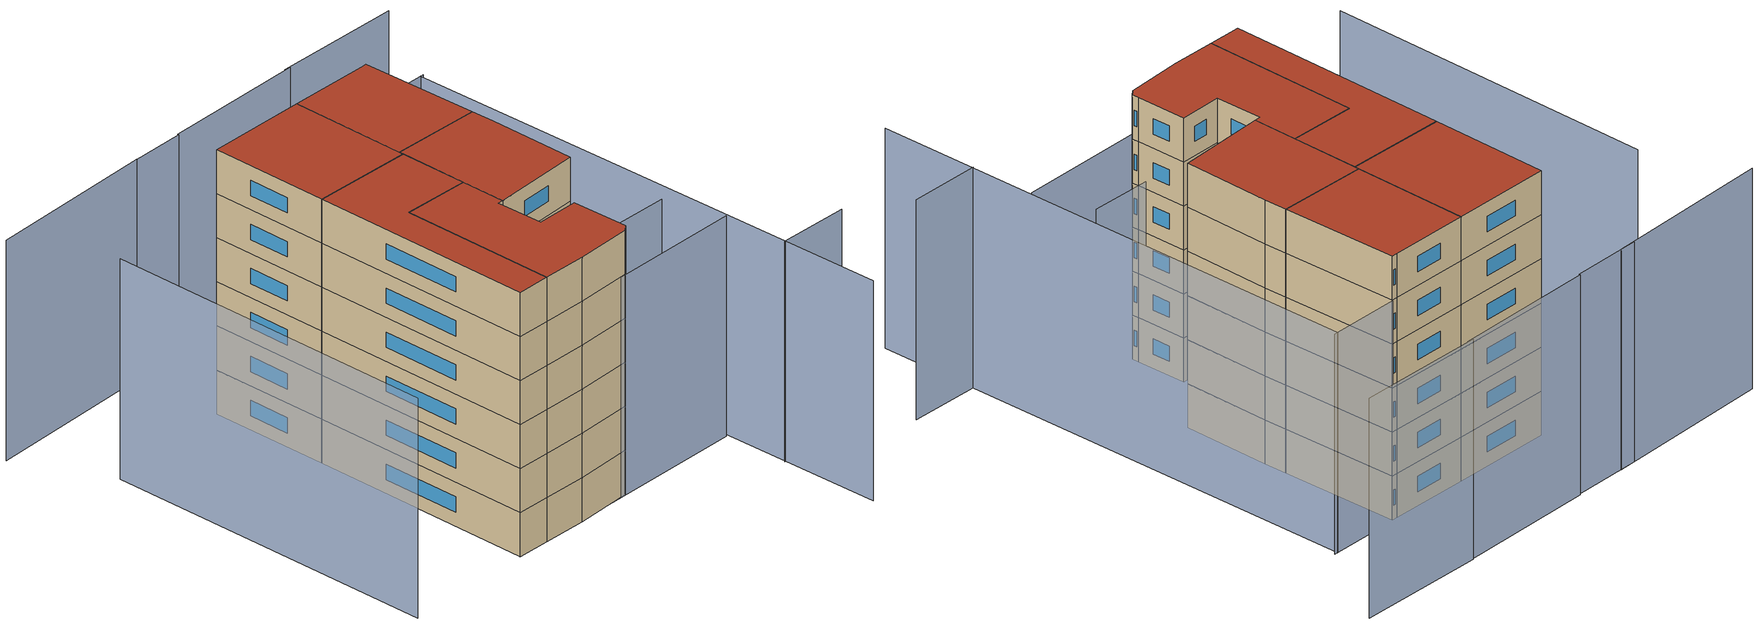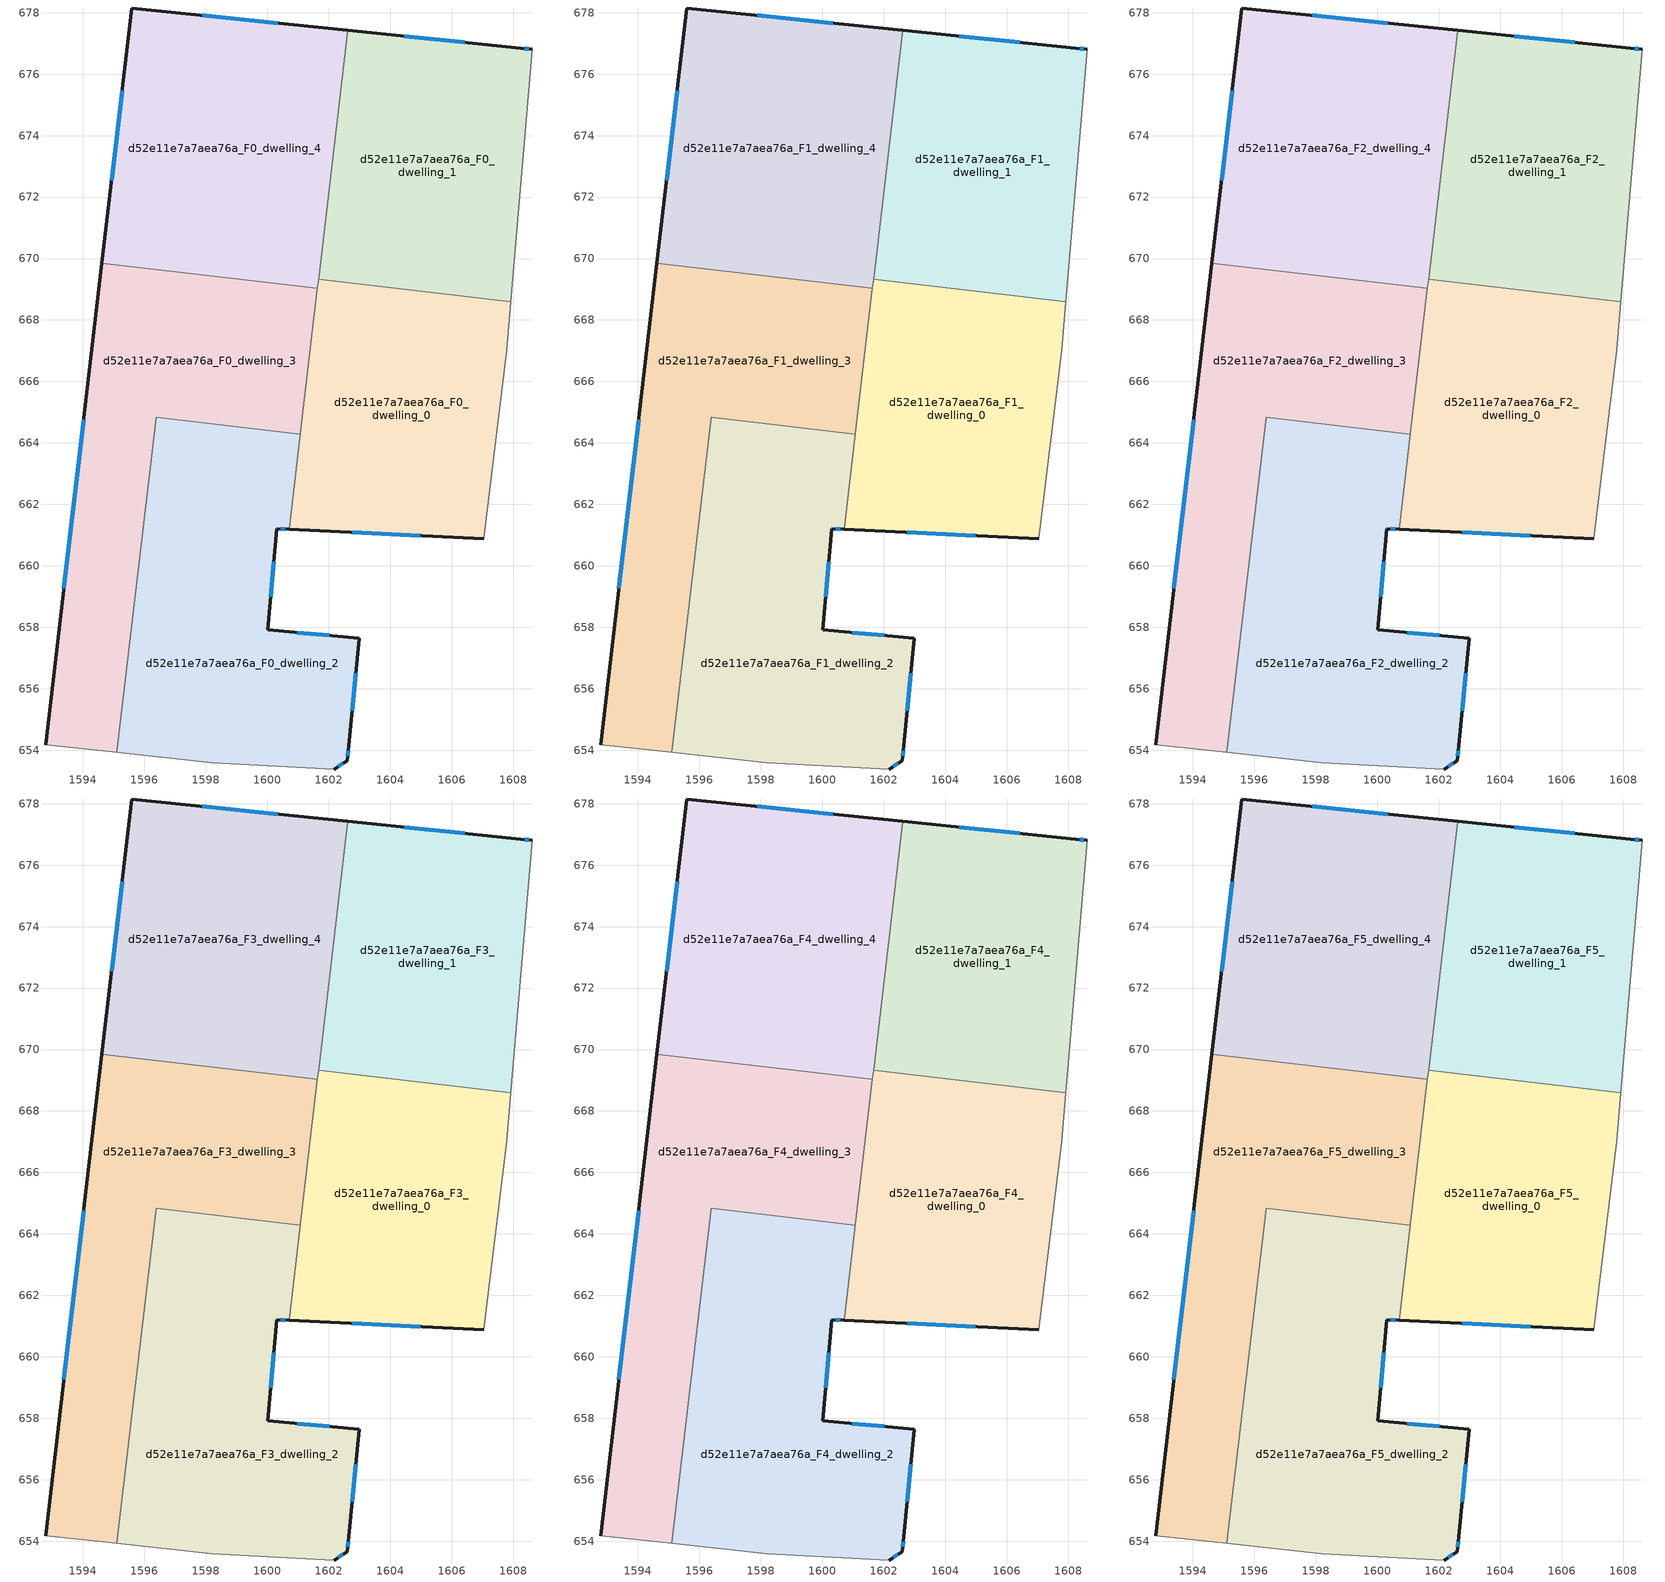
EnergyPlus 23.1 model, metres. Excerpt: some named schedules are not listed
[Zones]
d52e11e7a7aea76a_F0_dwelling_0
 floor ground (EU_floor_Construction): 1607.93,668.6 1607.79,667.01 1607.04,660.88 1600.71,661.19 1601.67,669.33 z0
 wall outside (EU_wall_Construction): 1600.71,661.19 1607.04,660.88 z0:3
 wall to d52e11e7a7aea76a_F0_dwelling_1 (EU_wall_Construction): 1607.93,668.6 1601.67,669.33 z0:3
 wall adiabatic (EU_wall_Construction): 1607.04,660.88 1607.79,667.01 1607.93,668.6 z0:3
 wall to d52e11e7a7aea76a_F0_dwelling_3 (EU_wall_Construction): 1601.63,669.03 1601.08,664.29 z0:3
 wall to d52e11e7a7aea76a_F0_dwelling_2 (EU_wall_Construction): 1601.08,664.29 1600.71,661.19 z0:3
 wall to d52e11e7a7aea76a_F0_dwelling_4 (EU_wall_Construction): 1601.67,669.33 1601.63,669.03 z0:3
 window (EU_Window_Construction): 1602.77,661.09 1604.98,660.98 z0.98:2.02
d52e11e7a7aea76a_F0_dwelling_1
 floor ground (EU_floor_Construction): 1608.63,676.82 1607.93,668.6 1601.67,669.33 1602.62,677.43 1608.25,676.84 z0
 wall outside (EU_wall_Construction): 1608.63,676.82 1608.25,676.84 1602.62,677.43 z0:3
 wall adiabatic (EU_wall_Construction): 1607.93,668.6 1608.63,676.82 z0:3
 wall to d52e11e7a7aea76a_F0_dwelling_4 (EU_wall_Construction): 1602.62,677.43 1601.67,669.33 z0:3
 window (EU_Window_Construction): 1606.42,677.03 1604.45,677.24 / 1608.51,676.82 1608.38,676.84 z0.98:2.02
d52e11e7a7aea76a_F0_dwelling_2
 floor ground (EU_floor_Construction): 1601.08,664.29 1600.71,661.19 1600.31,661.21 1600.01,657.92 1602.99,657.64 1602.65,654.14 1602.6,653.66 1602.17,653.38 1598.19,653.59 1595.11,653.92 1596.39,664.84 z0
 wall outside (EU_wall_Construction): 1602.17,653.38 1602.6,653.66 1602.65,654.14 1602.99,657.64 1600.01,657.92 1600.31,661.21 1600.71,661.19 z0:3
 wall adiabatic (EU_wall_Construction): 1595.11,653.92 1598.19,653.59 1602.17,653.38 z0:3
 wall to d52e11e7a7aea76a_F0_dwelling_3 (EU_wall_Construction): 1601.08,664.29 1596.39,664.84 1595.11,653.92 z0:3
 window (EU_Window_Construction): 1600.11,658.98 1600.21,660.14 / 1602.02,657.73 1600.98,657.83 / 1602.76,655.28 1602.88,656.51 / 1602.62,653.81 1602.64,653.99 / 1602.31,653.47 1602.46,653.57 / 1600.44,661.2 1600.58,661.19 z0.98:2.02
d52e11e7a7aea76a_F0_dwelling_3
 floor ground (EU_floor_Construction): 1601.63,669.03 1601.08,664.29 1596.39,664.84 1595.11,653.92 1592.78,654.18 1594.62,669.85 z0
 wall outside (EU_wall_Construction): 1594.62,669.85 1592.78,654.18 z0:3
 wall adiabatic (EU_wall_Construction): 1592.78,654.18 1595.11,653.92 z0:3
 wall to d52e11e7a7aea76a_F0_dwelling_4 (EU_wall_Construction): 1601.63,669.03 1594.62,669.85 z0:3
 window (EU_Window_Construction): 1594.02,664.75 1593.38,659.27 z0.98:2.02
d52e11e7a7aea76a_F0_dwelling_4
 floor ground (EU_floor_Construction): 1602.62,677.43 1601.63,669.03 1594.62,669.85 1595.59,678.16 z0
 wall outside (EU_wall_Construction): 1602.62,677.43 1595.59,678.16 1594.62,669.85 z0:3
 window (EU_Window_Construction): 1595.28,675.45 1594.94,672.55 / 1600.33,677.66 1597.88,677.92 z0.98:2.02
d52e11e7a7aea76a_F1_dwelling_0
 floor to d52e11e7a7aea76a_F0_dwelling_0 (EU_floor_Construction): 1607.93,668.6 1607.79,667.01 1607.04,660.88 1600.71,661.19 1601.67,669.33 z3
 wall outside (EU_wall_Construction): 1600.71,661.19 1607.04,660.88 z3:6
 wall to d52e11e7a7aea76a_F1_dwelling_1 (EU_wall_Construction): 1607.93,668.6 1601.67,669.33 z3:6
 wall adiabatic (EU_wall_Construction): 1607.04,660.88 1607.79,667.01 1607.93,668.6 z3:6
 wall to d52e11e7a7aea76a_F1_dwelling_3 (EU_wall_Construction): 1601.63,669.03 1601.08,664.29 z3:6
 wall to d52e11e7a7aea76a_F1_dwelling_2 (EU_wall_Construction): 1601.08,664.29 1600.71,661.19 z3:6
 wall to d52e11e7a7aea76a_F1_dwelling_4 (EU_wall_Construction): 1601.67,669.33 1601.63,669.03 z3:6
 window (EU_Window_Construction): 1602.77,661.09 1604.98,660.98 z3.98:5.02
d52e11e7a7aea76a_F1_dwelling_1
 floor to d52e11e7a7aea76a_F0_dwelling_1 (EU_floor_Construction): 1608.63,676.82 1607.93,668.6 1601.67,669.33 1602.62,677.43 1608.25,676.84 z3
 wall outside (EU_wall_Construction): 1608.63,676.82 1608.25,676.84 1602.62,677.43 z3:6
 wall adiabatic (EU_wall_Construction): 1607.93,668.6 1608.63,676.82 z3:6
 wall to d52e11e7a7aea76a_F1_dwelling_4 (EU_wall_Construction): 1602.62,677.43 1601.67,669.33 z3:6
 window (EU_Window_Construction): 1606.42,677.03 1604.45,677.24 / 1608.51,676.82 1608.38,676.84 z3.98:5.02
d52e11e7a7aea76a_F1_dwelling_2
 floor to d52e11e7a7aea76a_F0_dwelling_2 (EU_floor_Construction): 1601.08,664.29 1600.71,661.19 1600.31,661.21 1600.01,657.92 1602.99,657.64 1602.65,654.14 1602.6,653.66 1602.17,653.38 1598.19,653.59 1595.11,653.92 1596.39,664.84 z3
 wall outside (EU_wall_Construction): 1602.17,653.38 1602.6,653.66 1602.65,654.14 1602.99,657.64 1600.01,657.92 1600.31,661.21 1600.71,661.19 z3:6
 wall adiabatic (EU_wall_Construction): 1595.11,653.92 1598.19,653.59 1602.17,653.38 z3:6
 wall to d52e11e7a7aea76a_F1_dwelling_3 (EU_wall_Construction): 1601.08,664.29 1596.39,664.84 1595.11,653.92 z3:6
 window (EU_Window_Construction): 1600.11,658.98 1600.21,660.14 / 1602.02,657.73 1600.98,657.83 / 1602.76,655.28 1602.88,656.51 / 1602.62,653.81 1602.64,653.99 / 1602.31,653.47 1602.46,653.57 / 1600.44,661.2 1600.58,661.19 z3.98:5.02
d52e11e7a7aea76a_F1_dwelling_3
 floor to d52e11e7a7aea76a_F0_dwelling_3 (EU_floor_Construction): 1601.63,669.03 1601.08,664.29 1596.39,664.84 1595.11,653.92 1592.78,654.18 1594.62,669.85 z3
 wall outside (EU_wall_Construction): 1594.62,669.85 1592.78,654.18 z3:6
 wall adiabatic (EU_wall_Construction): 1592.78,654.18 1595.11,653.92 z3:6
 wall to d52e11e7a7aea76a_F1_dwelling_4 (EU_wall_Construction): 1601.63,669.03 1594.62,669.85 z3:6
 window (EU_Window_Construction): 1594.02,664.75 1593.38,659.27 z3.98:5.02
d52e11e7a7aea76a_F1_dwelling_4
 floor to d52e11e7a7aea76a_F0_dwelling_4 (EU_floor_Construction): 1602.62,677.43 1601.63,669.03 1594.62,669.85 1595.59,678.16 z3
 wall outside (EU_wall_Construction): 1602.62,677.43 1595.59,678.16 1594.62,669.85 z3:6
 window (EU_Window_Construction): 1595.28,675.45 1594.94,672.55 / 1600.33,677.66 1597.88,677.92 z3.98:5.02
d52e11e7a7aea76a_F2_dwelling_0
 floor to d52e11e7a7aea76a_F1_dwelling_0 (EU_floor_Construction): 1607.93,668.6 1607.79,667.01 1607.04,660.88 1600.71,661.19 1601.67,669.33 z6
 wall outside (EU_wall_Construction): 1600.71,661.19 1607.04,660.88 z6:9
 wall to d52e11e7a7aea76a_F2_dwelling_1 (EU_wall_Construction): 1607.93,668.6 1601.67,669.33 z6:9
 wall adiabatic (EU_wall_Construction): 1607.04,660.88 1607.79,667.01 1607.93,668.6 z6:9
 wall to d52e11e7a7aea76a_F2_dwelling_3 (EU_wall_Construction): 1601.63,669.03 1601.08,664.29 z6:9
 wall to d52e11e7a7aea76a_F2_dwelling_2 (EU_wall_Construction): 1601.08,664.29 1600.71,661.19 z6:9
 wall to d52e11e7a7aea76a_F2_dwelling_4 (EU_wall_Construction): 1601.67,669.33 1601.63,669.03 z6:9
 window (EU_Window_Construction): 1602.77,661.09 1604.98,660.98 z6.98:8.02
d52e11e7a7aea76a_F2_dwelling_1
 floor to d52e11e7a7aea76a_F1_dwelling_1 (EU_floor_Construction): 1608.63,676.82 1607.93,668.6 1601.67,669.33 1602.62,677.43 1608.25,676.84 z6
 wall outside (EU_wall_Construction): 1608.63,676.82 1608.25,676.84 1602.62,677.43 z6:9
 wall adiabatic (EU_wall_Construction): 1607.93,668.6 1608.63,676.82 z6:9
 wall to d52e11e7a7aea76a_F2_dwelling_4 (EU_wall_Construction): 1602.62,677.43 1601.67,669.33 z6:9
 window (EU_Window_Construction): 1606.42,677.03 1604.45,677.24 / 1608.51,676.82 1608.38,676.84 z6.98:8.02
d52e11e7a7aea76a_F2_dwelling_2
 floor to d52e11e7a7aea76a_F1_dwelling_2 (EU_floor_Construction): 1601.08,664.29 1600.71,661.19 1600.31,661.21 1600.01,657.92 1602.99,657.64 1602.65,654.14 1602.6,653.66 1602.17,653.38 1598.19,653.59 1595.11,653.92 1596.39,664.84 z6
 wall outside (EU_wall_Construction): 1602.17,653.38 1602.6,653.66 1602.65,654.14 1602.99,657.64 1600.01,657.92 1600.31,661.21 1600.71,661.19 z6:9
 wall adiabatic (EU_wall_Construction): 1595.11,653.92 1598.19,653.59 1602.17,653.38 z6:9
 wall to d52e11e7a7aea76a_F2_dwelling_3 (EU_wall_Construction): 1601.08,664.29 1596.39,664.84 1595.11,653.92 z6:9
 window (EU_Window_Construction): 1600.11,658.98 1600.21,660.14 / 1602.02,657.73 1600.98,657.83 / 1602.76,655.28 1602.88,656.51 / 1602.62,653.81 1602.64,653.99 / 1602.31,653.47 1602.46,653.57 / 1600.44,661.2 1600.58,661.19 z6.98:8.02
d52e11e7a7aea76a_F2_dwelling_3
 floor to d52e11e7a7aea76a_F1_dwelling_3 (EU_floor_Construction): 1601.63,669.03 1601.08,664.29 1596.39,664.84 1595.11,653.92 1592.78,654.18 1594.62,669.85 z6
 wall outside (EU_wall_Construction): 1594.62,669.85 1592.78,654.18 z6:9
 wall adiabatic (EU_wall_Construction): 1592.78,654.18 1595.11,653.92 z6:9
 wall to d52e11e7a7aea76a_F2_dwelling_4 (EU_wall_Construction): 1601.63,669.03 1594.62,669.85 z6:9
 window (EU_Window_Construction): 1594.02,664.75 1593.38,659.27 z6.98:8.02
d52e11e7a7aea76a_F2_dwelling_4
 floor to d52e11e7a7aea76a_F1_dwelling_4 (EU_floor_Construction): 1602.62,677.43 1601.63,669.03 1594.62,669.85 1595.59,678.16 z6
 wall outside (EU_wall_Construction): 1602.62,677.43 1595.59,678.16 1594.62,669.85 z6:9
 window (EU_Window_Construction): 1595.28,675.45 1594.94,672.55 / 1600.33,677.66 1597.88,677.92 z6.98:8.02
d52e11e7a7aea76a_F3_dwelling_0
 floor to d52e11e7a7aea76a_F2_dwelling_0 (EU_floor_Construction): 1607.93,668.6 1607.79,667.01 1607.04,660.88 1600.71,661.19 1601.67,669.33 z9
 wall outside (EU_wall_Construction): 1600.71,661.19 1607.04,660.88 z9:12
 wall to d52e11e7a7aea76a_F3_dwelling_1 (EU_wall_Construction): 1607.93,668.6 1601.67,669.33 z9:12
 wall adiabatic (EU_wall_Construction): 1607.04,660.88 1607.79,667.01 1607.93,668.6 z9:12
 wall to d52e11e7a7aea76a_F3_dwelling_3 (EU_wall_Construction): 1601.63,669.03 1601.08,664.29 z9:12
 wall to d52e11e7a7aea76a_F3_dwelling_2 (EU_wall_Construction): 1601.08,664.29 1600.71,661.19 z9:12
 wall to d52e11e7a7aea76a_F3_dwelling_4 (EU_wall_Construction): 1601.67,669.33 1601.63,669.03 z9:12
 window (EU_Window_Construction): 1602.77,661.09 1604.98,660.98 z9.98:11.02
d52e11e7a7aea76a_F3_dwelling_1
 floor to d52e11e7a7aea76a_F2_dwelling_1 (EU_floor_Construction): 1608.63,676.82 1607.93,668.6 1601.67,669.33 1602.62,677.43 1608.25,676.84 z9
 wall outside (EU_wall_Construction): 1608.63,676.82 1608.25,676.84 1602.62,677.43 z9:12
 wall adiabatic (EU_wall_Construction): 1607.93,668.6 1608.63,676.82 z9:12
 wall to d52e11e7a7aea76a_F3_dwelling_4 (EU_wall_Construction): 1602.62,677.43 1601.67,669.33 z9:12
 window (EU_Window_Construction): 1606.42,677.03 1604.45,677.24 / 1608.51,676.82 1608.38,676.84 z9.98:11.02
d52e11e7a7aea76a_F3_dwelling_2
 floor to d52e11e7a7aea76a_F2_dwelling_2 (EU_floor_Construction): 1601.08,664.29 1600.71,661.19 1600.31,661.21 1600.01,657.92 1602.99,657.64 1602.65,654.14 1602.6,653.66 1602.17,653.38 1598.19,653.59 1595.11,653.92 1596.39,664.84 z9
 wall outside (EU_wall_Construction): 1602.17,653.38 1602.6,653.66 1602.65,654.14 1602.99,657.64 1600.01,657.92 1600.31,661.21 1600.71,661.19 z9:12
 wall adiabatic (EU_wall_Construction): 1595.11,653.92 1598.19,653.59 1602.17,653.38 z9:12
 wall to d52e11e7a7aea76a_F3_dwelling_3 (EU_wall_Construction): 1601.08,664.29 1596.39,664.84 1595.11,653.92 z9:12
 window (EU_Window_Construction): 1600.11,658.98 1600.21,660.14 / 1602.02,657.73 1600.98,657.83 / 1602.76,655.28 1602.88,656.51 / 1602.62,653.81 1602.64,653.99 / 1602.31,653.47 1602.46,653.57 / 1600.44,661.2 1600.58,661.19 z9.98:11.02
d52e11e7a7aea76a_F3_dwelling_3
 floor to d52e11e7a7aea76a_F2_dwelling_3 (EU_floor_Construction): 1601.63,669.03 1601.08,664.29 1596.39,664.84 1595.11,653.92 1592.78,654.18 1594.62,669.85 z9
 wall outside (EU_wall_Construction): 1594.62,669.85 1592.78,654.18 z9:12
 wall adiabatic (EU_wall_Construction): 1592.78,654.18 1595.11,653.92 z9:12
 wall to d52e11e7a7aea76a_F3_dwelling_4 (EU_wall_Construction): 1601.63,669.03 1594.62,669.85 z9:12
 window (EU_Window_Construction): 1594.02,664.75 1593.38,659.27 z9.98:11.02
d52e11e7a7aea76a_F3_dwelling_4
 floor to d52e11e7a7aea76a_F2_dwelling_4 (EU_floor_Construction): 1602.62,677.43 1601.63,669.03 1594.62,669.85 1595.59,678.16 z9
 wall outside (EU_wall_Construction): 1602.62,677.43 1595.59,678.16 1594.62,669.85 z9:12
 window (EU_Window_Construction): 1595.28,675.45 1594.94,672.55 / 1600.33,677.66 1597.88,677.92 z9.98:11.02
d52e11e7a7aea76a_F4_dwelling_0
 floor to d52e11e7a7aea76a_F3_dwelling_0 (EU_floor_Construction): 1607.93,668.6 1607.79,667.01 1607.04,660.88 1600.71,661.19 1601.67,669.33 z12
 wall outside (EU_wall_Construction): 1600.71,661.19 1607.04,660.88 z12:15
 wall to d52e11e7a7aea76a_F4_dwelling_1 (EU_wall_Construction): 1607.93,668.6 1601.67,669.33 z12:15
 wall adiabatic (EU_wall_Construction): 1607.04,660.88 1607.79,667.01 1607.93,668.6 z12:15
 wall to d52e11e7a7aea76a_F4_dwelling_3 (EU_wall_Construction): 1601.63,669.03 1601.08,664.29 z12:15
 wall to d52e11e7a7aea76a_F4_dwelling_2 (EU_wall_Construction): 1601.08,664.29 1600.71,661.19 z12:15
 wall to d52e11e7a7aea76a_F4_dwelling_4 (EU_wall_Construction): 1601.67,669.33 1601.63,669.03 z12:15
 window (EU_Window_Construction): 1602.77,661.09 1604.98,660.98 z12.98:14.02
d52e11e7a7aea76a_F4_dwelling_1
 floor to d52e11e7a7aea76a_F3_dwelling_1 (EU_floor_Construction): 1608.63,676.82 1607.93,668.6 1601.67,669.33 1602.62,677.43 1608.25,676.84 z12
 wall outside (EU_wall_Construction): 1608.63,676.82 1608.25,676.84 1602.62,677.43 z12:15
 wall adiabatic (EU_wall_Construction): 1607.93,668.6 1608.63,676.82 z12:15
 wall to d52e11e7a7aea76a_F4_dwelling_4 (EU_wall_Construction): 1602.62,677.43 1601.67,669.33 z12:15
 window (EU_Window_Construction): 1606.42,677.03 1604.45,677.24 / 1608.51,676.82 1608.38,676.84 z12.98:14.02
d52e11e7a7aea76a_F4_dwelling_2
 floor to d52e11e7a7aea76a_F3_dwelling_2 (EU_floor_Construction): 1601.08,664.29 1600.71,661.19 1600.31,661.21 1600.01,657.92 1602.99,657.64 1602.65,654.14 1602.6,653.66 1602.17,653.38 1598.19,653.59 1595.11,653.92 1596.39,664.84 z12
 wall outside (EU_wall_Construction): 1602.17,653.38 1602.6,653.66 1602.65,654.14 1602.99,657.64 1600.01,657.92 1600.31,661.21 1600.71,661.19 z12:15
 wall adiabatic (EU_wall_Construction): 1595.11,653.92 1598.19,653.59 1602.17,653.38 z12:15
 wall to d52e11e7a7aea76a_F4_dwelling_3 (EU_wall_Construction): 1601.08,664.29 1596.39,664.84 1595.11,653.92 z12:15
 window (EU_Window_Construction): 1600.11,658.98 1600.21,660.14 / 1602.02,657.73 1600.98,657.83 / 1602.76,655.28 1602.88,656.51 / 1602.62,653.81 1602.64,653.99 / 1602.31,653.47 1602.46,653.57 / 1600.44,661.2 1600.58,661.19 z12.98:14.02
d52e11e7a7aea76a_F4_dwelling_3
 floor to d52e11e7a7aea76a_F3_dwelling_3 (EU_floor_Construction): 1601.63,669.03 1601.08,664.29 1596.39,664.84 1595.11,653.92 1592.78,654.18 1594.62,669.85 z12
 wall outside (EU_wall_Construction): 1594.62,669.85 1592.78,654.18 z12:15
 wall adiabatic (EU_wall_Construction): 1592.78,654.18 1595.11,653.92 z12:15
 wall to d52e11e7a7aea76a_F4_dwelling_4 (EU_wall_Construction): 1601.63,669.03 1594.62,669.85 z12:15
 window (EU_Window_Construction): 1594.02,664.75 1593.38,659.27 z12.98:14.02
d52e11e7a7aea76a_F4_dwelling_4
 floor to d52e11e7a7aea76a_F3_dwelling_4 (EU_floor_Construction): 1602.62,677.43 1601.63,669.03 1594.62,669.85 1595.59,678.16 z12
 wall outside (EU_wall_Construction): 1602.62,677.43 1595.59,678.16 1594.62,669.85 z12:15
 window (EU_Window_Construction): 1595.28,675.45 1594.94,672.55 / 1600.33,677.66 1597.88,677.92 z12.98:14.02
d52e11e7a7aea76a_F5_dwelling_0
 floor to d52e11e7a7aea76a_F4_dwelling_0 (EU_floor_Construction): 1607.93,668.6 1607.79,667.01 1607.04,660.88 1600.71,661.19 1601.67,669.33 z15
 wall outside (EU_wall_Construction): 1600.71,661.19 1607.04,660.88 z15:18
 wall to d52e11e7a7aea76a_F5_dwelling_1 (EU_wall_Construction): 1607.93,668.6 1601.67,669.33 z15:18
 wall adiabatic (EU_wall_Construction): 1607.04,660.88 1607.79,667.01 1607.93,668.6 z15:18
 wall to d52e11e7a7aea76a_F5_dwelling_3 (EU_wall_Construction): 1601.63,669.03 1601.08,664.29 z15:18
 wall to d52e11e7a7aea76a_F5_dwelling_2 (EU_wall_Construction): 1601.08,664.29 1600.71,661.19 z15:18
 wall to d52e11e7a7aea76a_F5_dwelling_4 (EU_wall_Construction): 1601.67,669.33 1601.63,669.03 z15:18
 window (EU_Window_Construction): 1602.77,661.09 1604.98,660.98 z15.98:17.02
 roof outside (EU_roof_Construction): 1607.04,660.88 1607.79,667.01 1607.93,668.6 1601.67,669.33 1600.71,661.19 z18
d52e11e7a7aea76a_F5_dwelling_1
 floor to d52e11e7a7aea76a_F4_dwelling_1 (EU_floor_Construction): 1608.63,676.82 1607.93,668.6 1601.67,669.33 1602.62,677.43 1608.25,676.84 z15
 wall outside (EU_wall_Construction): 1608.63,676.82 1608.25,676.84 1602.62,677.43 z15:18
 wall adiabatic (EU_wall_Construction): 1607.93,668.6 1608.63,676.82 z15:18
 wall to d52e11e7a7aea76a_F5_dwelling_4 (EU_wall_Construction): 1602.62,677.43 1601.67,669.33 z15:18
 window (EU_Window_Construction): 1606.42,677.03 1604.45,677.24 / 1608.51,676.82 1608.38,676.84 z15.98:17.02
 roof outside (EU_roof_Construction): 1607.93,668.6 1608.63,676.82 1608.25,676.84 1602.62,677.43 1601.67,669.33 z18
d52e11e7a7aea76a_F5_dwelling_2
 floor to d52e11e7a7aea76a_F4_dwelling_2 (EU_floor_Construction): 1601.08,664.29 1600.71,661.19 1600.31,661.21 1600.01,657.92 1602.99,657.64 1602.65,654.14 1602.6,653.66 1602.17,653.38 1598.19,653.59 1595.11,653.92 1596.39,664.84 z15
 wall outside (EU_wall_Construction): 1602.17,653.38 1602.6,653.66 1602.65,654.14 1602.99,657.64 1600.01,657.92 1600.31,661.21 1600.71,661.19 z15:18
 wall adiabatic (EU_wall_Construction): 1595.11,653.92 1598.19,653.59 1602.17,653.38 z15:18
 wall to d52e11e7a7aea76a_F5_dwelling_3 (EU_wall_Construction): 1601.08,664.29 1596.39,664.84 1595.11,653.92 z15:18
 window (EU_Window_Construction): 1600.11,658.98 1600.21,660.14 / 1602.02,657.73 1600.98,657.83 / 1602.76,655.28 1602.88,656.51 / 1602.62,653.81 1602.64,653.99 / 1602.31,653.47 1602.46,653.57 / 1600.44,661.2 1600.58,661.19 z15.98:17.02
 roof outside (EU_roof_Construction): 1602.6,653.66 1602.65,654.14 1602.99,657.64 1600.01,657.92 1600.31,661.21 1600.71,661.19 1601.08,664.29 1596.39,664.84 1595.11,653.92 1598.19,653.59 1602.17,653.38 z18
d52e11e7a7aea76a_F5_dwelling_3
 floor to d52e11e7a7aea76a_F4_dwelling_3 (EU_floor_Construction): 1601.63,669.03 1601.08,664.29 1596.39,664.84 1595.11,653.92 1592.78,654.18 1594.62,669.85 z15
 wall outside (EU_wall_Construction): 1594.62,669.85 1592.78,654.18 z15:18
 wall adiabatic (EU_wall_Construction): 1592.78,654.18 1595.11,653.92 z15:18
 wall to d52e11e7a7aea76a_F5_dwelling_4 (EU_wall_Construction): 1601.63,669.03 1594.62,669.85 z15:18
 window (EU_Window_Construction): 1594.02,664.75 1593.38,659.27 z15.98:17.02
 roof outside (EU_roof_Construction): 1595.11,653.92 1596.39,664.84 1601.08,664.29 1601.63,669.03 1594.62,669.85 1592.78,654.18 z18
d52e11e7a7aea76a_F5_dwelling_4
 floor to d52e11e7a7aea76a_F4_dwelling_4 (EU_floor_Construction): 1602.62,677.43 1601.63,669.03 1594.62,669.85 1595.59,678.16 z15
 wall outside (EU_wall_Construction): 1602.62,677.43 1595.59,678.16 1594.62,669.85 z15:18
 window (EU_Window_Construction): 1595.28,675.45 1594.94,672.55 / 1600.33,677.66 1597.88,677.92 z15.98:17.02
 roof outside (EU_roof_Construction): 1601.63,669.03 1602.62,677.43 1595.59,678.16 1594.62,669.85 z18
shading: 1592.77,654.18 1611.05,652.51 / 1610.72,648.01 1615.64,647.46 / 1606.08,657.16 1610.36,656.68 / 1608.64,676.87 1613.73,676.36 / 1610.09,641.19 1613.51,676.4 / 1586.26,678.36 1583.57,654.91 / 1618.49,682.28 1609.46,683.28 / 1609.88,683.16 1599.78,684 / 1599.77,683.91 1594.9,684.36 / 1596.04,684.25 1584.05,685.02 z0:15
[Building]
EU S2 Campaign: North Axis=0; Terrain=City; Solar Distribution=FullExterior
[Site:Location]
Bologna: Latitude=44.5; Longitude=11.25; Time Zone=1; Elevation=37
[SizingPeriod:WeatherFileDays]
AnnualSizingPeriod: Begin Month=1; Begin Day of Month=1; End Month=12; End Day of Month=31; Day of Week for Start Day=Monday; Use Weather File Daylight Saving Period=No; Use Weather File Rain and Snow Indicators=No
[MATERIAL]
EU_InternalMass_Material: Roughness=MediumRough; Thickness=0.1; Conductivity=1; Density=1800; Specific Heat=900; Thermal Absorptance=0.9; Solar Absorptance=0.7; Visible Absorptance=0.7
[MATERIAL:NOMASS] Roughness=MediumRough; Thermal Absorptance=0.9; Solar Absorptance=0.7; Visible Absorptance=0.7
Name | Thermal Resistance
EU_wall_NoMass | 0.905828
EU_roof_NoMass | 0.37593
EU_floor_NoMass | 0.67114
[WINDOWMATERIAL:SIMPLEGLAZINGSYSTEM]
EU_Window_SimpleGlazing: UFactor=4.52486; Solar Heat Gain Coefficient=0.85; Visible Transmittance=0.85
[CONSTRUCTION]
EU_wall_Construction: EU_wall_NoMass
EU_roof_Construction: EU_roof_NoMass
EU_floor_Construction: EU_floor_NoMass
EU_Window_Construction: EU_Window_SimpleGlazing
EU_InternalMass_Construction: EU_InternalMass_Material
[ZONE] Type=1; Multiplier=1; Ceiling Height=autocalculate; Floor Area=autocalculate; Part of Total Floor Area=Yes
Name | Volume
d52e11e7a7aea76a_F0_dwelling_0; d52e11e7a7aea76a_F1_dwelling_0; d52e11e7a7aea76a_F2_dwelling_0; d52e11e7a7aea76a_F3_dwelling_0; d52e11e7a7aea76a_F4_dwelling_0; d52e11e7a7aea76a_F5_dwelling_0 | 151.721
d52e11e7a7aea76a_F0_dwelling_1; d52e11e7a7aea76a_F1_dwelling_1; d52e11e7a7aea76a_F2_dwelling_1; d52e11e7a7aea76a_F3_dwelling_1; d52e11e7a7aea76a_F4_dwelling_1; d52e11e7a7aea76a_F5_dwelling_1 | 151.702
d52e11e7a7aea76a_F0_dwelling_2; d52e11e7a7aea76a_F1_dwelling_2; d52e11e7a7aea76a_F2_dwelling_2; d52e11e7a7aea76a_F3_dwelling_2; d52e11e7a7aea76a_F4_dwelling_2; d52e11e7a7aea76a_F5_dwelling_2 | 187.066
d52e11e7a7aea76a_F0_dwelling_3; d52e11e7a7aea76a_F1_dwelling_3; d52e11e7a7aea76a_F2_dwelling_3; d52e11e7a7aea76a_F3_dwelling_3; d52e11e7a7aea76a_F4_dwelling_3; d52e11e7a7aea76a_F5_dwelling_3 | 178.203
d52e11e7a7aea76a_F0_dwelling_4; d52e11e7a7aea76a_F1_dwelling_4; d52e11e7a7aea76a_F2_dwelling_4; d52e11e7a7aea76a_F3_dwelling_4; d52e11e7a7aea76a_F4_dwelling_4; d52e11e7a7aea76a_F5_dwelling_4 | 178.201
[INTERNALMASS] Construction=EU_InternalMass_Construction
Name | Zone or ZoneList | Surface Area
d52e11e7a7aea76a_F0_dwelling_0_EU_InternalMass | d52e11e7a7aea76a_F0_dwelling_0 | 50.5746
d52e11e7a7aea76a_F0_dwelling_1_EU_InternalMass | d52e11e7a7aea76a_F0_dwelling_1 | 50.5656
d52e11e7a7aea76a_F0_dwelling_2_EU_InternalMass | d52e11e7a7aea76a_F0_dwelling_2 | 62.3554
d52e11e7a7aea76a_F0_dwelling_3_EU_InternalMass | d52e11e7a7aea76a_F0_dwelling_3 | 59.4017
d52e11e7a7aea76a_F0_dwelling_4_EU_InternalMass | d52e11e7a7aea76a_F0_dwelling_4 | 59.3994
d52e11e7a7aea76a_F1_dwelling_0_EU_InternalMass | d52e11e7a7aea76a_F1_dwelling_0 | 50.5746
d52e11e7a7aea76a_F1_dwelling_1_EU_InternalMass | d52e11e7a7aea76a_F1_dwelling_1 | 50.5656
d52e11e7a7aea76a_F1_dwelling_2_EU_InternalMass | d52e11e7a7aea76a_F1_dwelling_2 | 62.3554
d52e11e7a7aea76a_F1_dwelling_3_EU_InternalMass | d52e11e7a7aea76a_F1_dwelling_3 | 59.4017
d52e11e7a7aea76a_F1_dwelling_4_EU_InternalMass | d52e11e7a7aea76a_F1_dwelling_4 | 59.3994
d52e11e7a7aea76a_F2_dwelling_0_EU_InternalMass | d52e11e7a7aea76a_F2_dwelling_0 | 50.5746
d52e11e7a7aea76a_F2_dwelling_1_EU_InternalMass | d52e11e7a7aea76a_F2_dwelling_1 | 50.5656
d52e11e7a7aea76a_F2_dwelling_2_EU_InternalMass | d52e11e7a7aea76a_F2_dwelling_2 | 62.3554
d52e11e7a7aea76a_F2_dwelling_3_EU_InternalMass | d52e11e7a7aea76a_F2_dwelling_3 | 59.4017
d52e11e7a7aea76a_F2_dwelling_4_EU_InternalMass | d52e11e7a7aea76a_F2_dwelling_4 | 59.3994
d52e11e7a7aea76a_F3_dwelling_0_EU_InternalMass | d52e11e7a7aea76a_F3_dwelling_0 | 50.5746
d52e11e7a7aea76a_F3_dwelling_1_EU_InternalMass | d52e11e7a7aea76a_F3_dwelling_1 | 50.5656
d52e11e7a7aea76a_F3_dwelling_2_EU_InternalMass | d52e11e7a7aea76a_F3_dwelling_2 | 62.3554
d52e11e7a7aea76a_F3_dwelling_3_EU_InternalMass | d52e11e7a7aea76a_F3_dwelling_3 | 59.4017
d52e11e7a7aea76a_F3_dwelling_4_EU_InternalMass | d52e11e7a7aea76a_F3_dwelling_4 | 59.3994
d52e11e7a7aea76a_F4_dwelling_0_EU_InternalMass | d52e11e7a7aea76a_F4_dwelling_0 | 50.5746
d52e11e7a7aea76a_F4_dwelling_1_EU_InternalMass | d52e11e7a7aea76a_F4_dwelling_1 | 50.5656
d52e11e7a7aea76a_F4_dwelling_2_EU_InternalMass | d52e11e7a7aea76a_F4_dwelling_2 | 62.3554
d52e11e7a7aea76a_F4_dwelling_3_EU_InternalMass | d52e11e7a7aea76a_F4_dwelling_3 | 59.4017
d52e11e7a7aea76a_F4_dwelling_4_EU_InternalMass | d52e11e7a7aea76a_F4_dwelling_4 | 59.3994
d52e11e7a7aea76a_F5_dwelling_0_EU_InternalMass | d52e11e7a7aea76a_F5_dwelling_0 | 50.5746
d52e11e7a7aea76a_F5_dwelling_1_EU_InternalMass | d52e11e7a7aea76a_F5_dwelling_1 | 50.5656
d52e11e7a7aea76a_F5_dwelling_2_EU_InternalMass | d52e11e7a7aea76a_F5_dwelling_2 | 62.3554
d52e11e7a7aea76a_F5_dwelling_3_EU_InternalMass | d52e11e7a7aea76a_F5_dwelling_3 | 59.4017
d52e11e7a7aea76a_F5_dwelling_4_EU_InternalMass | d52e11e7a7aea76a_F5_dwelling_4 | 59.3994
[OTHEREQUIPMENT] Fuel Type=Electricity; Design Level Calculation Method=Watts/Area; Power per Zone Floor Area=1; Fraction Latent=0; Fraction Radiant=0; Fraction Lost=0; Carbon Dioxide Generation Rate=0; EndUse Subcategory=EU_Step8_InternalGains
Name | Zone or ZoneList or Space or SpaceList | Schedule
EU_Step8_InternalGain_d52e11e7a7aea76a_F0_dwelling_0_f000 | d52e11e7a7aea76a_F0_dwelling_0 | EU_Step8_GainSchedule_d52e11e7a7aea76a_F0_dwelling_0_f000
EU_Step8_InternalGain_d52e11e7a7aea76a_F0_dwelling_1_f000 | d52e11e7a7aea76a_F0_dwelling_1 | EU_Step8_GainSchedule_d52e11e7a7aea76a_F0_dwelling_1_f000
EU_Step8_InternalGain_d52e11e7a7aea76a_F0_dwelling_2_f000 | d52e11e7a7aea76a_F0_dwelling_2 | EU_Step8_GainSchedule_d52e11e7a7aea76a_F0_dwelling_2_f000
EU_Step8_InternalGain_d52e11e7a7aea76a_F0_dwelling_3_f000 | d52e11e7a7aea76a_F0_dwelling_3 | EU_Step8_GainSchedule_d52e11e7a7aea76a_F0_dwelling_3_f000
EU_Step8_InternalGain_d52e11e7a7aea76a_F0_dwelling_4_f000 | d52e11e7a7aea76a_F0_dwelling_4 | EU_Step8_GainSchedule_d52e11e7a7aea76a_F0_dwelling_4_f000
EU_Step8_InternalGain_d52e11e7a7aea76a_F1_dwelling_0_f000 | d52e11e7a7aea76a_F1_dwelling_0 | EU_Step8_GainSchedule_d52e11e7a7aea76a_F1_dwelling_0_f000
EU_Step8_InternalGain_d52e11e7a7aea76a_F1_dwelling_1_f000 | d52e11e7a7aea76a_F1_dwelling_1 | EU_Step8_GainSchedule_d52e11e7a7aea76a_F1_dwelling_1_f000
EU_Step8_InternalGain_d52e11e7a7aea76a_F1_dwelling_2_f000 | d52e11e7a7aea76a_F1_dwelling_2 | EU_Step8_GainSchedule_d52e11e7a7aea76a_F1_dwelling_2_f000
EU_Step8_InternalGain_d52e11e7a7aea76a_F1_dwelling_3_f000 | d52e11e7a7aea76a_F1_dwelling_3 | EU_Step8_GainSchedule_d52e11e7a7aea76a_F1_dwelling_3_f000
EU_Step8_InternalGain_d52e11e7a7aea76a_F1_dwelling_4_f000 | d52e11e7a7aea76a_F1_dwelling_4 | EU_Step8_GainSchedule_d52e11e7a7aea76a_F1_dwelling_4_f000
EU_Step8_InternalGain_d52e11e7a7aea76a_F2_dwelling_0_f000 | d52e11e7a7aea76a_F2_dwelling_0 | EU_Step8_GainSchedule_d52e11e7a7aea76a_F2_dwelling_0_f000
EU_Step8_InternalGain_d52e11e7a7aea76a_F2_dwelling_1_f000 | d52e11e7a7aea76a_F2_dwelling_1 | EU_Step8_GainSchedule_d52e11e7a7aea76a_F2_dwelling_1_f000
EU_Step8_InternalGain_d52e11e7a7aea76a_F2_dwelling_2_f000 | d52e11e7a7aea76a_F2_dwelling_2 | EU_Step8_GainSchedule_d52e11e7a7aea76a_F2_dwelling_2_f000
EU_Step8_InternalGain_d52e11e7a7aea76a_F2_dwelling_3_f000 | d52e11e7a7aea76a_F2_dwelling_3 | EU_Step8_GainSchedule_d52e11e7a7aea76a_F2_dwelling_3_f000
EU_Step8_InternalGain_d52e11e7a7aea76a_F2_dwelling_4_f000 | d52e11e7a7aea76a_F2_dwelling_4 | EU_Step8_GainSchedule_d52e11e7a7aea76a_F2_dwelling_4_f000
EU_Step8_InternalGain_d52e11e7a7aea76a_F3_dwelling_0_f000 | d52e11e7a7aea76a_F3_dwelling_0 | EU_Step8_GainSchedule_d52e11e7a7aea76a_F3_dwelling_0_f000
EU_Step8_InternalGain_d52e11e7a7aea76a_F3_dwelling_1_f000 | d52e11e7a7aea76a_F3_dwelling_1 | EU_Step8_GainSchedule_d52e11e7a7aea76a_F3_dwelling_1_f000
EU_Step8_InternalGain_d52e11e7a7aea76a_F3_dwelling_2_f000 | d52e11e7a7aea76a_F3_dwelling_2 | EU_Step8_GainSchedule_d52e11e7a7aea76a_F3_dwelling_2_f000
EU_Step8_InternalGain_d52e11e7a7aea76a_F3_dwelling_3_f000 | d52e11e7a7aea76a_F3_dwelling_3 | EU_Step8_GainSchedule_d52e11e7a7aea76a_F3_dwelling_3_f000
EU_Step8_InternalGain_d52e11e7a7aea76a_F3_dwelling_4_f000 | d52e11e7a7aea76a_F3_dwelling_4 | EU_Step8_GainSchedule_d52e11e7a7aea76a_F3_dwelling_4_f000
EU_Step8_InternalGain_d52e11e7a7aea76a_F4_dwelling_0_f000 | d52e11e7a7aea76a_F4_dwelling_0 | EU_Step8_GainSchedule_d52e11e7a7aea76a_F4_dwelling_0_f000
EU_Step8_InternalGain_d52e11e7a7aea76a_F4_dwelling_1_f000 | d52e11e7a7aea76a_F4_dwelling_1 | EU_Step8_GainSchedule_d52e11e7a7aea76a_F4_dwelling_1_f000
EU_Step8_InternalGain_d52e11e7a7aea76a_F4_dwelling_2_f000 | d52e11e7a7aea76a_F4_dwelling_2 | EU_Step8_GainSchedule_d52e11e7a7aea76a_F4_dwelling_2_f000
EU_Step8_InternalGain_d52e11e7a7aea76a_F4_dwelling_3_f000 | d52e11e7a7aea76a_F4_dwelling_3 | EU_Step8_GainSchedule_d52e11e7a7aea76a_F4_dwelling_3_f000
EU_Step8_InternalGain_d52e11e7a7aea76a_F4_dwelling_4_f000 | d52e11e7a7aea76a_F4_dwelling_4 | EU_Step8_GainSchedule_d52e11e7a7aea76a_F4_dwelling_4_f000
EU_Step8_InternalGain_d52e11e7a7aea76a_F5_dwelling_0_f000 | d52e11e7a7aea76a_F5_dwelling_0 | EU_Step8_GainSchedule_d52e11e7a7aea76a_F5_dwelling_0_f000
EU_Step8_InternalGain_d52e11e7a7aea76a_F5_dwelling_1_f000 | d52e11e7a7aea76a_F5_dwelling_1 | EU_Step8_GainSchedule_d52e11e7a7aea76a_F5_dwelling_1_f000
EU_Step8_InternalGain_d52e11e7a7aea76a_F5_dwelling_2_f000 | d52e11e7a7aea76a_F5_dwelling_2 | EU_Step8_GainSchedule_d52e11e7a7aea76a_F5_dwelling_2_f000
EU_Step8_InternalGain_d52e11e7a7aea76a_F5_dwelling_3_f000 | d52e11e7a7aea76a_F5_dwelling_3 | EU_Step8_GainSchedule_d52e11e7a7aea76a_F5_dwelling_3_f000
EU_Step8_InternalGain_d52e11e7a7aea76a_F5_dwelling_4_f000 | d52e11e7a7aea76a_F5_dwelling_4 | EU_Step8_GainSchedule_d52e11e7a7aea76a_F5_dwelling_4_f000
[ZONEVENTILATION:DESIGNFLOWRATE] Schedule=EU_AlwaysOn; Design Flow Rate Calculation Method=AirChanges/Hour; Air Changes per Hour=0.73129; Ventilation Type=Natural; Fan Pressure Rise=0; Fan Total Efficiency=1; Constant Term Coefficient=1; Temperature Term Coefficient=0; Velocity Term Coefficient=0; Velocity Squared Term Coefficient=0; Minimum Indoor Temperature=-100; Maximum Indoor Temperature=100; Delta Temperature=-100; Minimum Outdoor Temperature=-100; Maximum Outdoor Temperature=100; Maximum Wind Speed=40
Name | Zone or ZoneList or Space or SpaceList
EU_ConstantAir_d52e11e7a7aea76a_F0_dwelling_0 | d52e11e7a7aea76a_F0_dwelling_0
EU_ConstantAir_d52e11e7a7aea76a_F0_dwelling_1 | d52e11e7a7aea76a_F0_dwelling_1
EU_ConstantAir_d52e11e7a7aea76a_F0_dwelling_2 | d52e11e7a7aea76a_F0_dwelling_2
EU_ConstantAir_d52e11e7a7aea76a_F0_dwelling_3 | d52e11e7a7aea76a_F0_dwelling_3
EU_ConstantAir_d52e11e7a7aea76a_F0_dwelling_4 | d52e11e7a7aea76a_F0_dwelling_4
EU_ConstantAir_d52e11e7a7aea76a_F1_dwelling_0 | d52e11e7a7aea76a_F1_dwelling_0
EU_ConstantAir_d52e11e7a7aea76a_F1_dwelling_1 | d52e11e7a7aea76a_F1_dwelling_1
EU_ConstantAir_d52e11e7a7aea76a_F1_dwelling_2 | d52e11e7a7aea76a_F1_dwelling_2
EU_ConstantAir_d52e11e7a7aea76a_F1_dwelling_3 | d52e11e7a7aea76a_F1_dwelling_3
EU_ConstantAir_d52e11e7a7aea76a_F1_dwelling_4 | d52e11e7a7aea76a_F1_dwelling_4
EU_ConstantAir_d52e11e7a7aea76a_F2_dwelling_0 | d52e11e7a7aea76a_F2_dwelling_0
EU_ConstantAir_d52e11e7a7aea76a_F2_dwelling_1 | d52e11e7a7aea76a_F2_dwelling_1
EU_ConstantAir_d52e11e7a7aea76a_F2_dwelling_2 | d52e11e7a7aea76a_F2_dwelling_2
EU_ConstantAir_d52e11e7a7aea76a_F2_dwelling_3 | d52e11e7a7aea76a_F2_dwelling_3
EU_ConstantAir_d52e11e7a7aea76a_F2_dwelling_4 | d52e11e7a7aea76a_F2_dwelling_4
EU_ConstantAir_d52e11e7a7aea76a_F3_dwelling_0 | d52e11e7a7aea76a_F3_dwelling_0
EU_ConstantAir_d52e11e7a7aea76a_F3_dwelling_1 | d52e11e7a7aea76a_F3_dwelling_1
EU_ConstantAir_d52e11e7a7aea76a_F3_dwelling_2 | d52e11e7a7aea76a_F3_dwelling_2
EU_ConstantAir_d52e11e7a7aea76a_F3_dwelling_3 | d52e11e7a7aea76a_F3_dwelling_3
EU_ConstantAir_d52e11e7a7aea76a_F3_dwelling_4 | d52e11e7a7aea76a_F3_dwelling_4
EU_ConstantAir_d52e11e7a7aea76a_F4_dwelling_0 | d52e11e7a7aea76a_F4_dwelling_0
EU_ConstantAir_d52e11e7a7aea76a_F4_dwelling_1 | d52e11e7a7aea76a_F4_dwelling_1
EU_ConstantAir_d52e11e7a7aea76a_F4_dwelling_2 | d52e11e7a7aea76a_F4_dwelling_2
EU_ConstantAir_d52e11e7a7aea76a_F4_dwelling_3 | d52e11e7a7aea76a_F4_dwelling_3
EU_ConstantAir_d52e11e7a7aea76a_F4_dwelling_4 | d52e11e7a7aea76a_F4_dwelling_4
EU_ConstantAir_d52e11e7a7aea76a_F5_dwelling_0 | d52e11e7a7aea76a_F5_dwelling_0
EU_ConstantAir_d52e11e7a7aea76a_F5_dwelling_1 | d52e11e7a7aea76a_F5_dwelling_1
EU_ConstantAir_d52e11e7a7aea76a_F5_dwelling_2 | d52e11e7a7aea76a_F5_dwelling_2
EU_ConstantAir_d52e11e7a7aea76a_F5_dwelling_3 | d52e11e7a7aea76a_F5_dwelling_3
EU_ConstantAir_d52e11e7a7aea76a_F5_dwelling_4 | d52e11e7a7aea76a_F5_dwelling_4
[HVACTEMPLATE:ZONE:IDEALLOADSAIRSYSTEM] System Availability Schedule=EU_AlwaysOn; Maximum Heating Supply Air Temperature=50; Minimum Cooling Supply Air Temperature=13; Maximum Heating Supply Air Humidity Ratio=0.0156; Minimum Cooling Supply Air Humidity Ratio=0.0077; Heating Limit=NoLimit; Cooling Limit=NoLimit; Heating Availability Schedule=EU_AlwaysOn; Cooling Availability Schedule=EU_CoolingOff; Dehumidification Control Type=ConstantSensibleHeatRatio; Cooling Sensible Heat Ratio=0.7; Dehumidification Setpoint=60; Humidification Control Type=None; Humidification Setpoint=30; Outdoor Air Method=None; Outdoor Air Flow Rate per Person=0.00944; Outdoor Air Flow Rate per Zone Floor Area=0; Outdoor Air Flow Rate per Zone=0; Demand Controlled Ventilation Type=None; Outdoor Air Economizer Type=NoEconomizer; Heat Recovery Type=None; Sensible Heat Recovery Effectiveness=0.7; Latent Heat Recovery Effectiveness=0.65
Name | Template Thermostat
d52e11e7a7aea76a_F0_dwelling_0 | EU_HeatOnly_d52e11e7a7aea76a_F0_dwelling_0
d52e11e7a7aea76a_F0_dwelling_1 | EU_HeatOnly_d52e11e7a7aea76a_F0_dwelling_1
d52e11e7a7aea76a_F0_dwelling_2 | EU_HeatOnly_d52e11e7a7aea76a_F0_dwelling_2
d52e11e7a7aea76a_F0_dwelling_3 | EU_HeatOnly_d52e11e7a7aea76a_F0_dwelling_3
d52e11e7a7aea76a_F0_dwelling_4 | EU_HeatOnly_d52e11e7a7aea76a_F0_dwelling_4
d52e11e7a7aea76a_F1_dwelling_0 | EU_HeatOnly_d52e11e7a7aea76a_F1_dwelling_0
d52e11e7a7aea76a_F1_dwelling_1 | EU_HeatOnly_d52e11e7a7aea76a_F1_dwelling_1
d52e11e7a7aea76a_F1_dwelling_2 | EU_HeatOnly_d52e11e7a7aea76a_F1_dwelling_2
d52e11e7a7aea76a_F1_dwelling_3 | EU_HeatOnly_d52e11e7a7aea76a_F1_dwelling_3
d52e11e7a7aea76a_F1_dwelling_4 | EU_HeatOnly_d52e11e7a7aea76a_F1_dwelling_4
d52e11e7a7aea76a_F2_dwelling_0 | EU_HeatOnly_d52e11e7a7aea76a_F2_dwelling_0
d52e11e7a7aea76a_F2_dwelling_1 | EU_HeatOnly_d52e11e7a7aea76a_F2_dwelling_1
d52e11e7a7aea76a_F2_dwelling_2 | EU_HeatOnly_d52e11e7a7aea76a_F2_dwelling_2
d52e11e7a7aea76a_F2_dwelling_3 | EU_HeatOnly_d52e11e7a7aea76a_F2_dwelling_3
d52e11e7a7aea76a_F2_dwelling_4 | EU_HeatOnly_d52e11e7a7aea76a_F2_dwelling_4
d52e11e7a7aea76a_F3_dwelling_0 | EU_HeatOnly_d52e11e7a7aea76a_F3_dwelling_0
d52e11e7a7aea76a_F3_dwelling_1 | EU_HeatOnly_d52e11e7a7aea76a_F3_dwelling_1
d52e11e7a7aea76a_F3_dwelling_2 | EU_HeatOnly_d52e11e7a7aea76a_F3_dwelling_2
d52e11e7a7aea76a_F3_dwelling_3 | EU_HeatOnly_d52e11e7a7aea76a_F3_dwelling_3
d52e11e7a7aea76a_F3_dwelling_4 | EU_HeatOnly_d52e11e7a7aea76a_F3_dwelling_4
d52e11e7a7aea76a_F4_dwelling_0 | EU_HeatOnly_d52e11e7a7aea76a_F4_dwelling_0
d52e11e7a7aea76a_F4_dwelling_1 | EU_HeatOnly_d52e11e7a7aea76a_F4_dwelling_1
d52e11e7a7aea76a_F4_dwelling_2 | EU_HeatOnly_d52e11e7a7aea76a_F4_dwelling_2
d52e11e7a7aea76a_F4_dwelling_3 | EU_HeatOnly_d52e11e7a7aea76a_F4_dwelling_3
d52e11e7a7aea76a_F4_dwelling_4 | EU_HeatOnly_d52e11e7a7aea76a_F4_dwelling_4
d52e11e7a7aea76a_F5_dwelling_0 | EU_HeatOnly_d52e11e7a7aea76a_F5_dwelling_0
d52e11e7a7aea76a_F5_dwelling_1 | EU_HeatOnly_d52e11e7a7aea76a_F5_dwelling_1
d52e11e7a7aea76a_F5_dwelling_2 | EU_HeatOnly_d52e11e7a7aea76a_F5_dwelling_2
d52e11e7a7aea76a_F5_dwelling_3 | EU_HeatOnly_d52e11e7a7aea76a_F5_dwelling_3
d52e11e7a7aea76a_F5_dwelling_4 | EU_HeatOnly_d52e11e7a7aea76a_F5_dwelling_4
[SIZING:ZONE] Zone Cooling Design Supply Air Temperature Input Method=SupplyAirTemperature; Zone Cooling Design Supply Air Temperature=13; Zone Heating Design Supply Air Temperature Input Method=SupplyAirTemperature; Zone Heating Design Supply Air Temperature=50; Zone Cooling Design Supply Air Humidity Ratio=0.008; Zone Heating Design Supply Air Humidity Ratio=0.008; Cooling Design Air Flow Method=DesignDay; Cooling Design Air Flow Rate=0; Cooling Minimum Air Flow per Zone Floor Area=0.000762; Cooling Minimum Air Flow=0; Cooling Minimum Air Flow Fraction=0.2; Heating Design Air Flow Method=DesignDay; Heating Design Air Flow Rate=0; Heating Maximum Air Flow per Zone Floor Area=0.002032; Heating Maximum Air Flow=0.141576; Heating Maximum Air Flow Fraction=0.3; Account for Dedicated Outdoor Air System=No; Dedicated Outdoor Air System Control Strategy=NeutralSupplyAir; Dedicated Outdoor Air Low Setpoint Temperature for Design=autosize; Dedicated Outdoor Air High Setpoint Temperature for Design=autosize; Zone Load Sizing Method=Sensible Load Only No Latent Load; Zone Latent Cooling Design Supply Air Humidity Ratio Input Method=HumidityRatioDifference; Zone Cooling Design Supply Air Humidity Ratio Difference=0.005; Zone Latent Heating Design Supply Air Humidity Ratio Input Method=HumidityRatioDifference; Zone Humidification Design Supply Air Humidity Ratio Difference=0.005
d52e11e7a7aea76a_F0_dwelling_0; d52e11e7a7aea76a_F0_dwelling_1; d52e11e7a7aea76a_F0_dwelling_2; d52e11e7a7aea76a_F0_dwelling_3; d52e11e7a7aea76a_F0_dwelling_4; d52e11e7a7aea76a_F1_dwelling_0; d52e11e7a7aea76a_F1_dwelling_1; d52e11e7a7aea76a_F1_dwelling_2; d52e11e7a7aea76a_F1_dwelling_3; d52e11e7a7aea76a_F1_dwelling_4; d52e11e7a7aea76a_F2_dwelling_0; d52e11e7a7aea76a_F2_dwelling_1; d52e11e7a7aea76a_F2_dwelling_2; d52e11e7a7aea76a_F2_dwelling_3; d52e11e7a7aea76a_F2_dwelling_4; d52e11e7a7aea76a_F3_dwelling_0; d52e11e7a7aea76a_F3_dwelling_1; d52e11e7a7aea76a_F3_dwelling_2; d52e11e7a7aea76a_F3_dwelling_3; d52e11e7a7aea76a_F3_dwelling_4; d52e11e7a7aea76a_F4_dwelling_0; d52e11e7a7aea76a_F4_dwelling_1; d52e11e7a7aea76a_F4_dwelling_2; d52e11e7a7aea76a_F4_dwelling_3; d52e11e7a7aea76a_F4_dwelling_4; d52e11e7a7aea76a_F5_dwelling_0; d52e11e7a7aea76a_F5_dwelling_1; d52e11e7a7aea76a_F5_dwelling_2; d52e11e7a7aea76a_F5_dwelling_3; d52e11e7a7aea76a_F5_dwelling_4
[SCHEDULE:FILE] Column Number=1; Rows to Skip at Top=0; Number of Hours of Data=8760; Column Separator=Comma; Interpolate to Timestep=No; Minutes per Item=60; Adjust Schedule for Daylight Savings=Yes
Name | File
EU_Step8_GainSchedule_d52e11e7a7aea76a_F0_dwelling_0_f000 | ../../schedules/d52e11e7a7aea76a/d52e11e7a7aea76a_F0_dwelling_0_f000_gain.csv
EU_Step8_GainSchedule_d52e11e7a7aea76a_F0_dwelling_1_f000 | ../../schedules/d52e11e7a7aea76a/d52e11e7a7aea76a_F0_dwelling_1_f000_gain.csv
EU_Step8_GainSchedule_d52e11e7a7aea76a_F0_dwelling_2_f000 | ../../schedules/d52e11e7a7aea76a/d52e11e7a7aea76a_F0_dwelling_2_f000_gain.csv
EU_Step8_GainSchedule_d52e11e7a7aea76a_F0_dwelling_3_f000 | ../../schedules/d52e11e7a7aea76a/d52e11e7a7aea76a_F0_dwelling_3_f000_gain.csv
EU_Step8_GainSchedule_d52e11e7a7aea76a_F0_dwelling_4_f000 | ../../schedules/d52e11e7a7aea76a/d52e11e7a7aea76a_F0_dwelling_4_f000_gain.csv
EU_Step8_GainSchedule_d52e11e7a7aea76a_F1_dwelling_0_f000 | ../../schedules/d52e11e7a7aea76a/d52e11e7a7aea76a_F1_dwelling_0_f000_gain.csv
EU_Step8_GainSchedule_d52e11e7a7aea76a_F1_dwelling_1_f000 | ../../schedules/d52e11e7a7aea76a/d52e11e7a7aea76a_F1_dwelling_1_f000_gain.csv
EU_Step8_GainSchedule_d52e11e7a7aea76a_F1_dwelling_2_f000 | ../../schedules/d52e11e7a7aea76a/d52e11e7a7aea76a_F1_dwelling_2_f000_gain.csv
EU_Step8_GainSchedule_d52e11e7a7aea76a_F1_dwelling_3_f000 | ../../schedules/d52e11e7a7aea76a/d52e11e7a7aea76a_F1_dwelling_3_f000_gain.csv
EU_Step8_GainSchedule_d52e11e7a7aea76a_F1_dwelling_4_f000 | ../../schedules/d52e11e7a7aea76a/d52e11e7a7aea76a_F1_dwelling_4_f000_gain.csv
